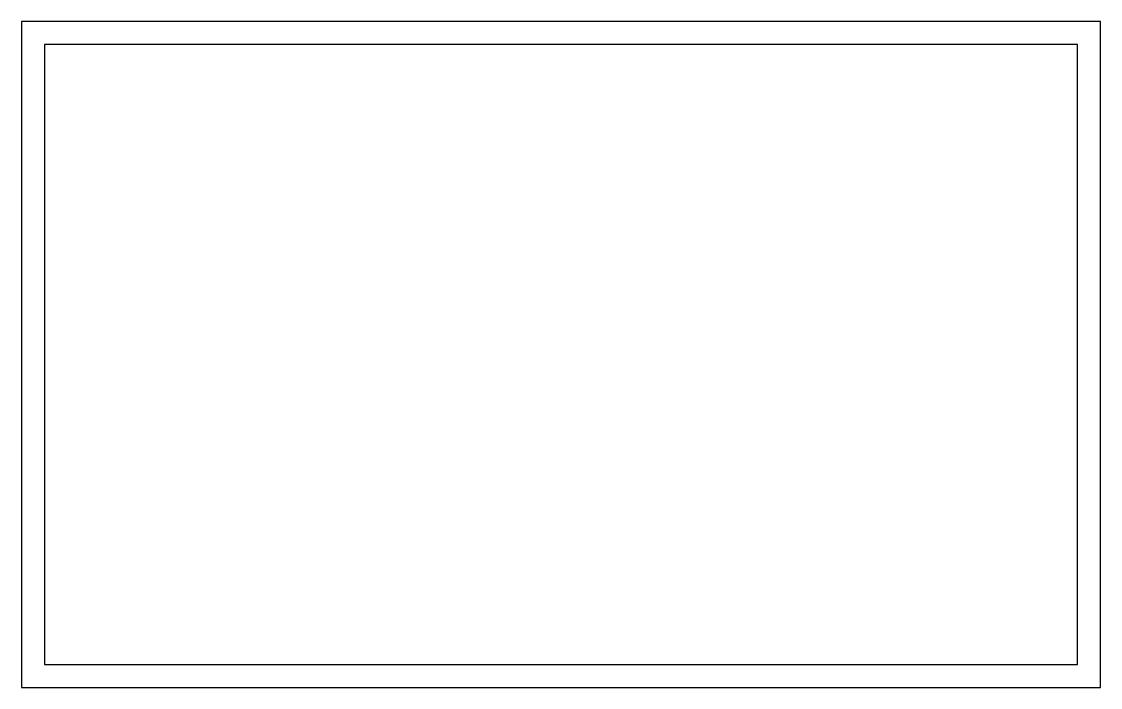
# Model space of a CAD drawing. Header units: millimetres. Extents: x -47 to 47, y -29 to 29.
import ezdxf

# ---------------------------------------------------------------- set-up
doc = ezdxf.new("R2010")
doc.units = ezdxf.units.MM

msp = doc.modelspace()

# ---------------------------------------------------------------- linework, layer by layer
for p, q in [((47, 29, 11), (-47, 29, 11)), ((-47, 29, 11), (-47, -29, 11)), ((47, -29, 11), (47, 29, 11)), ((45, 27, 11), (-45, 27, 11)), ((-45, 27, 11), (-45, -27, 11)), ((45, -27, 11), (45, 27, 11)), ((-45, -27, 11), (45, -27, 11)), ((-47, -29, 11), (47, -29, 11))]:
    msp.add_line(p, q)

doc.saveas('drawing.dxf')
